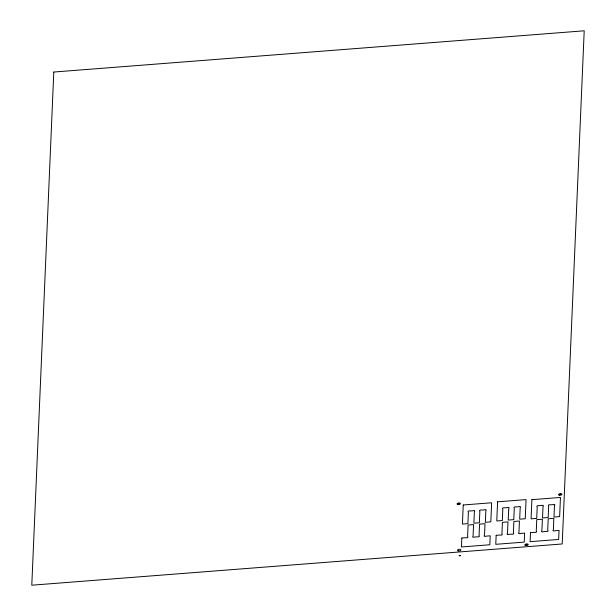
<?xml version="1.0" encoding="UTF-8"?>
<svg xmlns="http://www.w3.org/2000/svg" width="616" height="616" viewBox="0 0 616 616"><rect width="100%" height="100%" fill="white"/><g stroke="black" fill="none" stroke-linecap="round" stroke-linejoin="round"><path stroke-width="0.92" d="M53.8 72.034L31.793 585.2L562.2 543.966L584.207 30.8L53.8 72.034M461.831 538.014L461.446 546.962L489.828 544.752L490.213 535.812L486.293 536.113A1.286 0.616 -6.5 0 1 484.484 536.259A1.286 0.616 -6.5 0 1 484.523 535.381L485.023 523.708L479.548 524.139L479.048 535.805A1.286 0.616 -6.5 0 1 479.009 536.682A1.286 0.616 -6.5 0 1 477.208 536.821L474.836 537.006A1.286 0.616 -6.5 0 1 473.026 537.144A1.286 0.616 -6.5 0 1 473.065 536.274L473.565 524.601L468.091 525.024L467.59 536.698A1.286 0.616 -6.5 0 1 467.559 537.568A1.286 0.616 -6.5 0 1 465.75 537.714L461.831 538.014M463.24 504.981L462.423 524.085L467.898 523.662L468.399 511.988A1.286 0.616 -6.5 0 1 468.437 511.118A1.286 0.616 -6.5 0 1 470.239 510.98L472.611 510.795A1.286 0.616 -6.5 0 1 474.42 510.656A1.286 0.616 -6.5 0 1 474.382 511.526L473.881 523.2L479.356 522.768L479.856 511.103A1.286 0.616 -6.5 0 1 479.895 510.225A1.286 0.616 -6.5 0 1 481.697 510.087L484.068 509.902A1.286 0.616 -6.5 0 1 485.878 509.763A1.286 0.616 -6.5 0 1 485.839 510.633L485.339 522.306L490.813 521.883L491.63 502.779L463.24 504.981M496.157 535.327L495.772 544.313L524.247 542.103L524.632 533.117L520.705 533.418A1.286 0.616 -6.5 0 1 518.903 533.556A1.286 0.616 -6.5 0 1 518.934 532.686L519.434 521.013L513.883 521.444L513.382 533.117A1.286 0.616 -6.5 0 1 513.344 533.995A1.286 0.616 -6.5 0 1 511.534 534.134L509.247 534.311A1.286 0.616 -6.5 0 1 507.445 534.449A1.286 0.616 -6.5 0 1 507.484 533.579L507.984 521.906L502.425 522.337L501.925 534.01A1.286 0.616 -6.5 0 1 501.886 534.88A1.286 0.616 -6.5 0 1 500.077 535.019L496.157 535.327M497.589 501.817L496.773 520.967L502.333 520.528L502.833 508.862A1.286 0.616 -6.5 0 1 502.872 507.984A1.286 0.616 -6.5 0 1 504.673 507.846L506.96 507.669A1.286 0.616 -6.5 0 1 508.77 507.53A1.286 0.616 -6.5 0 1 508.731 508.4L508.231 520.073L513.79 519.642L514.291 507.969A1.286 0.616 -6.5 0 1 514.322 507.099A1.286 0.616 -6.5 0 1 516.131 506.953L518.418 506.776A1.286 0.616 -6.5 0 1 520.22 506.637A1.286 0.616 -6.5 0 1 520.189 507.515L519.688 519.18L525.248 518.749L526.064 499.607L497.589 501.817M530.484 532.64L530.099 541.664L558.658 539.447L559.043 530.422L555.116 530.722A1.286 0.616 -6.5 0 1 553.314 530.861A1.286 0.616 -6.5 0 1 553.353 529.991L553.853 518.318L548.209 518.757L547.709 530.43A1.286 0.616 -6.5 0 1 547.67 531.3A1.286 0.616 -6.5 0 1 545.861 531.446L543.666 531.616A1.286 0.616 -6.5 0 1 541.857 531.754A1.286 0.616 -6.5 0 1 541.895 530.884L542.396 519.211L536.752 519.65L536.251 531.323A1.286 0.616 -6.5 0 1 536.213 532.193A1.286 0.616 -6.5 0 1 534.403 532.332L530.484 532.64M531.901 499.661L531.077 518.841L536.721 518.403L537.221 506.737A1.286 0.616 -6.5 0 1 537.26 505.859A1.286 0.616 -6.5 0 1 539.062 505.721L541.264 505.551A1.286 0.616 -6.5 0 1 543.073 505.413A1.286 0.616 -6.5 0 1 543.035 506.283L542.534 517.956L548.178 517.517L548.679 505.844A1.286 0.616 -6.5 0 1 548.717 504.974A1.286 0.616 -6.5 0 1 550.519 504.827L552.721 504.658A1.286 0.616 -6.5 0 1 554.531 504.519A1.286 0.616 -6.5 0 1 554.492 505.39L553.992 517.063L559.636 516.624L560.452 497.443L531.901 499.661M458.096 503.803L459.367 503.703L458.096 503.78M459.19 555.724L460.46 555.647L459.197 555.701M525.895 544.76L527.165 544.659L525.902 544.737M559.59 494.471L560.86 494.371L559.597 494.448M458.312 550.866A1.709 0.816 -6.5 0 0 460.883 549.957A1.709 0.816 -6.5 0 0 458.373 549.441A1.709 0.816 -6.5 0 0 458.312 550.866M525.648 545.507A1.709 0.816 -6.5 0 0 528.228 544.598A1.709 0.816 -6.5 0 0 525.71 544.082A1.709 0.816 -6.5 0 0 525.648 545.507M457.85 504.55A1.709 0.816 -6.5 0 0 460.422 503.642A1.709 0.816 -6.5 0 0 457.911 503.133A1.709 0.816 -6.5 0 0 457.85 504.55M559.343 495.218A1.709 0.816 -6.5 0 0 561.923 494.309A1.709 0.816 -6.5 0 0 559.405 493.801A1.709 0.816 -6.5 0 0 559.343 495.218"/></g></svg>
